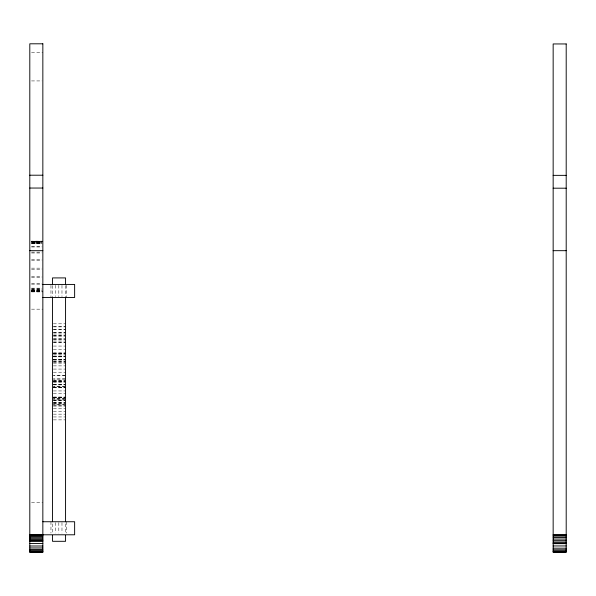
<?xml version="1.0" encoding="UTF-8"?>
<svg xmlns="http://www.w3.org/2000/svg" width="596" height="596" viewBox="0 0 596 596"><rect width="100%" height="100%" fill="white"/><g stroke="black" fill="none" stroke-linecap="round" stroke-linejoin="round"><path stroke-width="0.45" stroke-dasharray="2.98 2.23" d="M31.543 52.277L42.845 52.277M31.543 80.929L41.981 80.929M31.543 241.417L41.981 241.417M31.543 241.44L41.981 241.44M31.543 241.939L41.981 241.983M31.543 242.736L41.981 242.736M31.543 243.578L41.981 243.578M31.543 243.742L41.981 243.742M31.543 246.394L41.981 246.394M31.543 246.975L41.981 246.975M31.543 252.123L41.981 252.123M31.543 252.987L41.981 252.987M31.543 259.714L41.981 259.714M31.543 260.743L41.981 260.743M31.543 268.155L41.981 268.155M31.543 269.213L41.981 269.213M31.543 276.395L41.981 276.395M31.543 277.363L41.981 277.363M31.543 283.413L41.981 283.413M31.543 284.15L41.981 284.15M31.543 288.166L41.981 288.166M31.543 288.546L41.981 288.546M31.543 289.716L41.981 289.716M31.543 289.775L41.981 289.775M31.543 290.163L41.981 290.163M31.543 290.58L41.981 290.58M31.543 290.632L41.981 290.632M31.543 290.96L41.981 290.96M31.543 291.004L41.981 291.004M31.543 291.288L41.981 291.325M31.543 291.556L41.981 291.586M31.543 291.757L42.845 291.757M31.543 291.898L42.845 291.936M31.543 309.168L42.845 309.168M53.394 323.807L65.567 323.807M53.394 326.735L65.567 326.735M53.394 326.869L65.567 326.869M53.394 329.365L65.567 329.365M53.394 329.499L65.567 329.499M53.394 332.561L65.567 332.561M53.394 332.613L65.567 332.613M53.394 333.991L64.703 333.991M53.394 335.69L64.703 335.69M53.394 335.868L65.567 335.868M53.394 336.084L64.703 336.084M53.394 338.737L64.703 338.737M53.394 339.131L64.703 339.131M53.394 339.213L65.567 339.161M53.394 341.039L64.703 341.039M53.394 342.208L65.567 342.208M53.394 342.469L65.567 342.402M53.394 346.06L65.567 346.06M53.394 349.256L65.567 349.256M53.394 352.966L65.567 352.966M53.394 353.1L65.567 353.1M53.394 353.19L65.567 353.19M53.394 353.361L65.567 353.361M53.394 354.419L65.567 354.419M53.394 356.103L64.703 356.103M53.394 356.17L65.567 356.17M53.394 356.527L65.567 356.527M53.394 356.833L64.703 356.833M53.394 359.358L64.703 359.358M53.394 359.582L65.567 359.582M53.394 359.656L65.567 359.656M53.394 360.073L64.703 360.073M53.394 361.69L65.567 361.742M53.394 361.757L65.567 361.757M53.394 362.83L65.567 362.83M53.394 363.076L65.567 363.076M53.394 365.877L65.567 365.877M53.394 369.073L65.567 369.073M53.394 372.217L65.567 372.217M65.567 378.944L53.394 378.996L65.567 379.004M53.394 380.181L64.703 380.181M53.394 380.263L65.567 380.263M53.394 381.731L64.703 381.731M53.394 381.835L65.567 381.835M53.394 381.887L65.567 381.887M53.394 382.081L64.703 382.081M53.394 384.427L64.703 384.427M53.394 384.778L65.567 384.807M53.394 384.852L65.567 384.852M65.567 386.424L53.394 386.424L64.703 386.506M53.394 387.512L65.567 387.512M53.394 387.691L65.567 387.683M53.394 387.743L65.567 387.743M53.394 390.931L65.567 390.931M53.394 393.77L65.567 393.77M53.394 397.063L65.567 397.063M53.394 397.182L65.567 397.182M53.394 397.256L65.567 397.256M53.394 397.413L65.567 397.413M65.567 398.366L53.394 398.352L64.703 398.419M64.703 399.849L53.394 399.849L65.567 399.901M53.394 400.229L65.567 400.229M53.394 400.497L64.703 400.497M53.394 402.732L64.703 402.732M53.394 402.933L65.567 402.933M53.394 403L65.567 403M53.394 403.373L64.703 403.373M64.703 404.803L53.394 404.803L65.567 404.848M53.394 405.816L65.567 405.816M53.394 406.04L65.567 406.04M53.394 408.521L65.567 408.521M53.394 411.359L65.567 411.359M53.394 414.153L65.567 414.153M53.394 416.947L65.567 416.947M53.394 419.875L65.567 419.875M31.543 502.704L42.845 502.704M66.67 285.305L66.67 297.486M66.67 521.738L66.67 533.048M65.567 285.581L65.567 295.325M65.567 523.891L65.567 533.644M61.977 285.305L61.977 296.614M61.977 522.61L61.977 533.048M58.818 285.305L58.818 296.614M58.818 522.61L58.818 533.048M55.651 285.305L55.651 296.614M55.651 522.61L55.651 533.048M52.523 285.581L52.523 295.325M52.523 523.891L52.523 533.644M50.958 285.305L50.958 297.486M50.958 521.738L50.958 533.048M42.845 241.179L31.543 241.179L42.845 241.186M41.981 241.648L31.543 241.648L41.981 241.678M41.981 242.289L31.543 242.289L41.981 242.334M41.981 243.108L31.543 243.108L41.981 243.168M65.567 375.368L53.394 375.368L65.567 375.42"/><path stroke-width="0.89" d="M29.8 175.209L42.845 175.209M553.155 175.358L566.2 175.358M29.8 188.045L42.845 188.045M553.155 188.194L566.2 188.194M29.8 250.678L42.845 250.678M553.155 250.678L566.2 250.678M42.845 284.434L74.634 284.434L74.634 297.486L42.845 297.486M42.845 521.738L74.634 521.738L74.634 534.791L29.8 534.791M553.155 534.791L566.2 534.791M29.8 535.052L42.845 535.052M553.155 535.148L566.2 535.148M29.8 535.744L42.845 535.744M553.155 536.117L566.2 536.117M29.8 536.728L42.845 536.728M553.155 537.48L566.2 537.48M29.8 537.868L42.845 537.868M29.8 539.015L42.845 539.015M553.155 539.06L566.2 539.06M29.8 540.043L42.845 540.043M553.155 540.661L566.2 540.661M29.8 540.81L42.845 540.81M29.8 541.168L42.845 541.168M553.155 542.092L566.2 542.092M553.155 543.15L566.2 543.15M29.8 543.53L42.845 543.53M553.155 543.649L566.2 543.649M29.8 545.996L42.845 545.996M553.155 545.951L566.2 545.951M29.8 547.97L42.845 547.97M553.155 548.186L566.2 548.186M29.8 549.505L42.845 549.505M553.155 549.817L566.2 549.817M29.8 550.637L42.845 550.637M553.155 550.928L566.2 550.928M29.8 551.412L42.845 551.412M553.155 551.628L566.2 551.628M29.8 551.881L42.845 551.881M29.8 552.082L42.845 552.082M553.155 552.008L566.2 552.008M65.567 283.905L65.567 277.915L52.523 277.915L52.523 283.905M65.567 296.89L65.567 521.738M65.567 535.32L65.567 541.31L52.523 541.31L52.523 535.32M52.523 296.89L52.523 521.738M42.845 43.799L29.8 43.799L29.8 552.097L42.845 552.097L42.845 43.799M566.2 43.948L553.155 43.948L553.155 552.201L566.2 552.201L566.2 43.948"/></g></svg>
